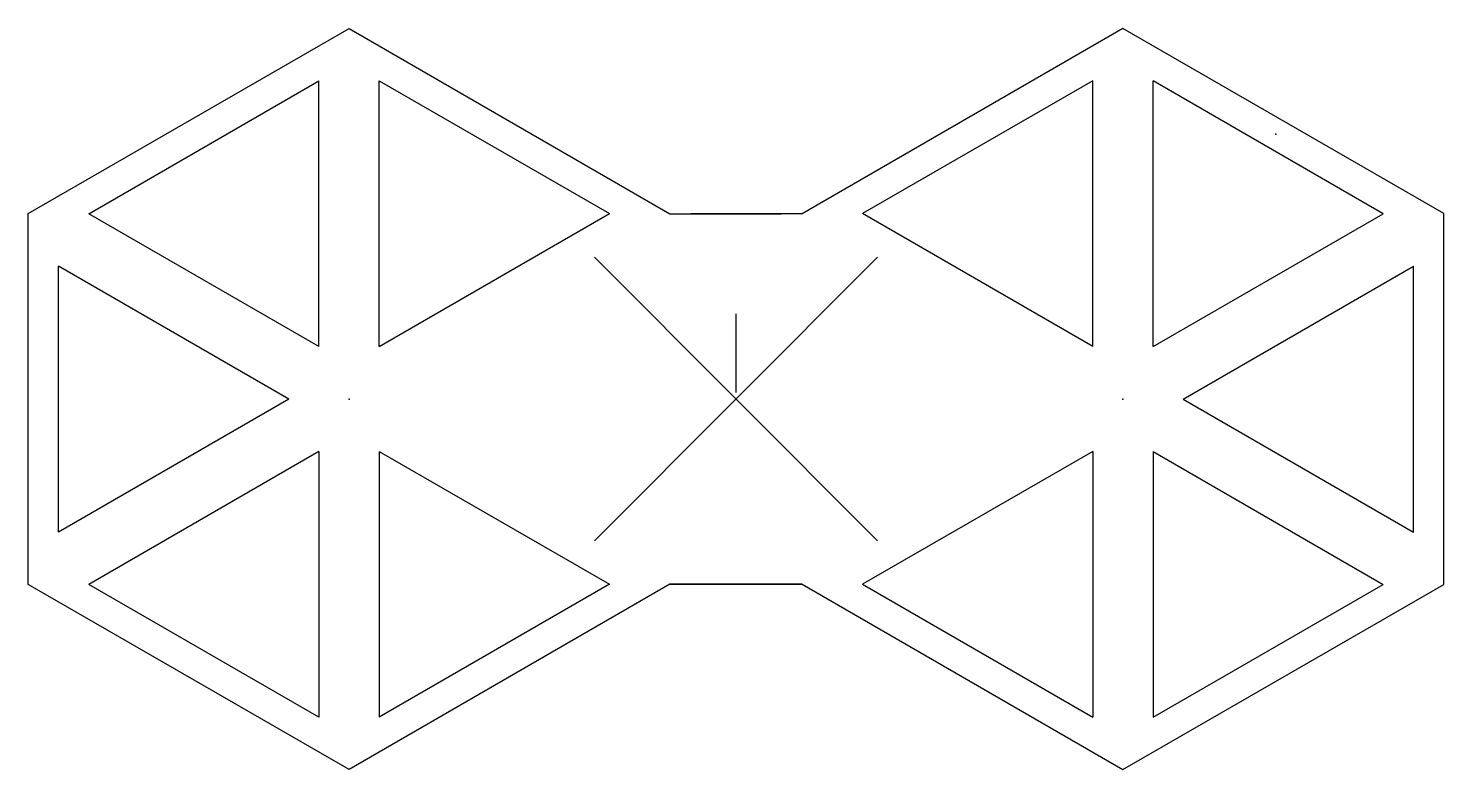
# Model space of a CAD drawing. Header units: millimetres. Extents: x -187 to 187, y -98 to 98.
import ezdxf

# ---------------------------------------------------------------- set-up
doc = ezdxf.new("R2010")
doc.units = ezdxf.units.MM
doc.header["$MEASUREMENT"] = 0
doc.layers.add('ceiling_support v1_Sketch1', color=7, linetype='Continuous')

msp = doc.modelspace()

# ---------------------------------------------------------------- linework, layer by layer
at = {"layer": 'ceiling_support v1_Sketch1'}
for p, q in [((-187.4, 49.05), (-102.45, 98.09)), ((-102.45, 98.09), (-17.49, 49.04)), ((102.45, 98.09), (17.49, 49.04)), ((187.4, 49.05), (102.45, 98.09)), ((-171.41, 49.04), (-110.45, 84.24)), ((-110.45, 13.86), (-110.45, 84.24)), ((-94.45, 13.86), (-94.46, 84.24)), ((-94.46, 84.24), (-33.5, 49.05)), ((94.46, 84.24), (33.5, 49.05)), ((94.45, 13.86), (94.46, 84.24)), ((110.45, 13.86), (110.45, 84.24)), ((171.41, 49.04), (110.45, 84.24)), ((-187.4, -49.05), (-187.4, 49.05)), ((-110.45, 13.86), (-171.41, 49.04)), ((-94.45, 13.86), (-33.5, 49.05)), ((-17.49, 49.04), (11.92, 49.04)), ((17.49, 49.04), (-11.92, 49.04)), ((94.45, 13.86), (33.5, 49.05)), ((110.45, 13.86), (171.41, 49.04)), ((187.4, -49.05), (187.4, 49.05)), ((-37.5, 37.5), (37.5, -37.5)), ((37.5, 37.5), (-37.5, -37.5)), ((37.5, 37.5), (-37.5, -37.5)), ((-37.5, 37.5), (37.5, -37.5)), ((-118.45, 0), (-179.4, 35.19)), ((-179.4, -35.2), (-179.4, 35.19)), ((118.45, 0), (179.4, 35.19)), ((179.4, -35.2), (179.4, 35.19)), ((0, 1.75), (0, 22.5)), ((-118.45, 0), (-179.4, -35.2)), ((118.45, 0), (179.4, -35.2)), ((-110.45, -13.86), (-171.4, -49.05)), ((-110.45, -13.86), (-110.45, -84.24)), ((-94.45, -13.86), (-33.5, -49.04)), ((-94.45, -13.86), (-94.45, -84.24)), ((94.45, -13.86), (33.5, -49.04)), ((94.45, -13.86), (94.45, -84.24)), ((110.45, -13.86), (110.45, -84.24)), ((110.45, -13.86), (171.4, -49.05)), ((-102.45, -98.09), (-187.4, -49.05)), ((-110.45, -84.24), (-171.4, -49.05)), ((-17.49, -49.04), (-102.45, -98.09)), ((-33.5, -49.04), (-94.45, -84.24)), ((17.49, -49.04), (-17.49, -49.04)), ((-17.49, -49.04), (17.49, -49.04)), ((17.49, -49.04), (102.45, -98.09)), ((33.5, -49.04), (94.45, -84.24)), ((102.45, -98.09), (187.4, -49.05)), ((110.45, -84.24), (171.4, -49.05))]:
    msp.add_line(p, q, dxfattribs=at)
for p in [(142.93, 70.11), (142.93, 70.11), (0, 0), (0, 0), (0, 0), (0, 0), (0, 0), (0, 0), (-102.45, 0), (-102.45, 0), (102.45, 0)]:
    msp.add_point(p, dxfattribs=at)

doc.saveas('drawing.dxf')
